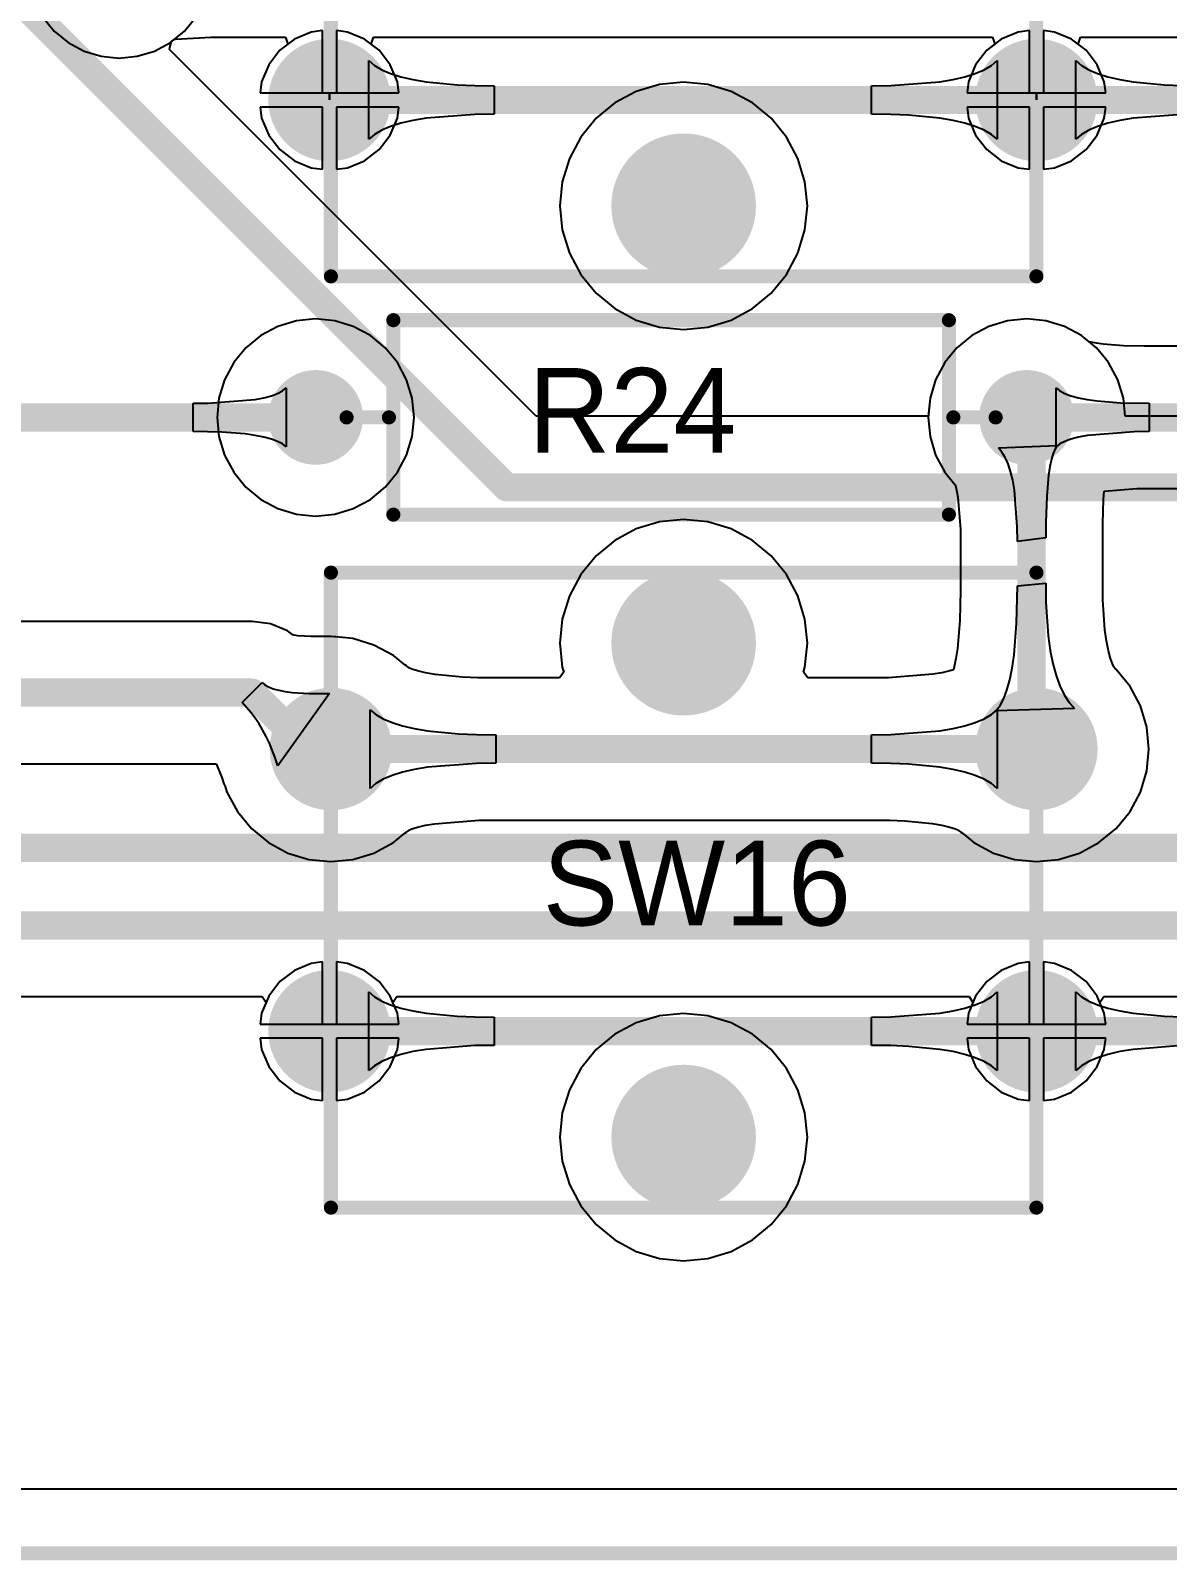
# Model space of a CAD drawing. Header units: millimetres. Extents: x 0 to 140, y 0 to 130.
# Drawn here: x 31.04 to 51.51, y -0.13 to 27.41 of the extents above; entities that cross this region are included whole.
import ezdxf

# ---------------------------------------------------------------- set-up
doc = ezdxf.new("R2010")
doc.units = ezdxf.units.MM
for name, color, linetype in [('BottomLayer', 5, 'Continuous'), ('BottomSolder', 6, 'Continuous'), ('KeepOutLayer', 6, 'Continuous'), ('MultiLayer', 9, 'Continuous'), ('PadHoleLayer', 156, 'Continuous'), ('TopLayer', 1, 'Continuous'), ('TopOverlay', 2, 'Continuous'), ('TopSolder', 216, 'Continuous')]:
    doc.layers.add(name, color=color, linetype=linetype)

msp = doc.modelspace()

# ---------------------------------------------------------------- hatches: boundary and pattern name
at = {"layer": 'BottomLayer'}
h = msp.add_hatch(color=5, dxfattribs=at)
edge = h.paths.add_edge_path()
edge.add_arc((36.423, 26.161), 1, 0, 360)
h = msp.add_hatch(color=5, dxfattribs=at)
edge = h.paths.add_edge_path()
edge.add_arc((49.148, 26.161), 1, 0, 360)
h = msp.add_hatch(color=5, dxfattribs=at)
edge = h.paths.add_edge_path()
edge.add_arc((42.798, 24.256), 1.2, 0, 360)
h = msp.add_hatch(color=5, dxfattribs=at)
edge = h.paths.add_edge_path()
edge.add_arc((36.173, 20.447), 0.75, 0, 360)
h = msp.add_hatch(color=5, dxfattribs=at)
edge = h.paths.add_edge_path()
edge.add_arc((48.973, 20.447), 0.75, 0, 360)
h = msp.add_hatch(color=5, dxfattribs=at)
edge = h.paths.add_edge_path()
edge.add_arc((42.798, 16.383), 1.2, 0, 360)
h = msp.add_hatch(color=5, dxfattribs=at)
edge = h.paths.add_edge_path()
edge.add_arc((36.448, 14.478), 1, 0, 360)
h = msp.add_hatch(color=5, dxfattribs=at)
edge = h.paths.add_edge_path()
edge.add_arc((49.148, 14.478), 1, 0, 360)
h = msp.add_hatch(color=5, dxfattribs=at)
edge = h.paths.add_edge_path()
edge.add_arc((36.423, 9.398), 1, 0, 360)
h = msp.add_hatch(color=5, dxfattribs=at)
edge = h.paths.add_edge_path()
edge.add_arc((49.148, 9.398), 1, 0, 360)
h = msp.add_hatch(color=5, dxfattribs=at)
edge = h.paths.add_edge_path()
edge.add_arc((42.798, 7.493), 1.2, 0, 360)
at = {"layer": 'BottomSolder'}
h = msp.add_hatch(color=6, dxfattribs=at)
edge = h.paths.add_edge_path()
edge.add_arc((36.423, 26.161), 1.102, 0, 360)
h = msp.add_hatch(color=6, dxfattribs=at)
edge = h.paths.add_edge_path()
edge.add_arc((49.148, 26.161), 1.102, 0, 360)
h = msp.add_hatch(color=6, dxfattribs=at)
edge = h.paths.add_edge_path()
edge.add_arc((42.798, 24.256), 1.302, 0, 360)
h = msp.add_hatch(color=6, dxfattribs=at)
edge = h.paths.add_edge_path()
edge.add_arc((36.173, 20.447), 0.852, 0, 360)
h = msp.add_hatch(color=6, dxfattribs=at)
edge = h.paths.add_edge_path()
edge.add_arc((48.973, 20.447), 0.852, 0, 360)
h = msp.add_hatch(color=6, dxfattribs=at)
edge = h.paths.add_edge_path()
edge.add_arc((42.798, 16.383), 1.302, 0, 360)
h = msp.add_hatch(color=6, dxfattribs=at)
edge = h.paths.add_edge_path()
edge.add_arc((36.448, 14.478), 1.102, 0, 360)
h = msp.add_hatch(color=6, dxfattribs=at)
edge = h.paths.add_edge_path()
edge.add_arc((49.148, 14.478), 1.102, 0, 360)
h = msp.add_hatch(color=6, dxfattribs=at)
edge = h.paths.add_edge_path()
edge.add_arc((36.423, 9.398), 1.102, 0, 360)
h = msp.add_hatch(color=6, dxfattribs=at)
edge = h.paths.add_edge_path()
edge.add_arc((49.148, 9.398), 1.102, 0, 360)
h = msp.add_hatch(color=6, dxfattribs=at)
edge = h.paths.add_edge_path()
edge.add_arc((42.798, 7.493), 1.302, 0, 360)
at = {"layer": 'MultiLayer'}
h = msp.add_hatch(color=9, dxfattribs=at)
edge = h.paths.add_edge_path()
edge.add_arc((36.423, 26.161), 1, 0, 360)
h = msp.add_hatch(color=9, dxfattribs=at)
edge = h.paths.add_edge_path()
edge.add_arc((49.148, 26.161), 1, 0, 360)
h = msp.add_hatch(color=9, dxfattribs=at)
edge = h.paths.add_edge_path()
edge.add_arc((42.798, 24.256), 1.2, 0, 360)
h = msp.add_hatch(color=9, dxfattribs=at)
edge = h.paths.add_edge_path()
edge.add_arc((36.173, 20.447), 0.75, 0, 360)
h = msp.add_hatch(color=9, dxfattribs=at)
edge = h.paths.add_edge_path()
edge.add_arc((48.973, 20.447), 0.75, 0, 360)
h = msp.add_hatch(color=9, dxfattribs=at)
edge = h.paths.add_edge_path()
edge.add_arc((42.798, 16.383), 1.2, 0, 360)
h = msp.add_hatch(color=9, dxfattribs=at)
edge = h.paths.add_edge_path()
edge.add_arc((36.448, 14.478), 1, 0, 360)
h = msp.add_hatch(color=9, dxfattribs=at)
edge = h.paths.add_edge_path()
edge.add_arc((49.148, 14.478), 1, 0, 360)
h = msp.add_hatch(color=9, dxfattribs=at)
edge = h.paths.add_edge_path()
edge.add_arc((36.423, 9.398), 1, 0, 360)
h = msp.add_hatch(color=9, dxfattribs=at)
edge = h.paths.add_edge_path()
edge.add_arc((49.148, 9.398), 1, 0, 360)
h = msp.add_hatch(color=9, dxfattribs=at)
edge = h.paths.add_edge_path()
edge.add_arc((42.798, 7.493), 1.2, 0, 360)
at = {"layer": 'PadHoleLayer'}
h = msp.add_hatch(color=156, dxfattribs=at)
edge = h.paths.add_edge_path()
edge.add_arc((36.423, 26.161), 0.6, 0, 360)
h = msp.add_hatch(color=156, dxfattribs=at)
edge = h.paths.add_edge_path()
edge.add_arc((49.148, 26.161), 0.6, 0, 360)
h = msp.add_hatch(color=156, dxfattribs=at)
edge = h.paths.add_edge_path()
edge.add_arc((42.798, 24.256), 1, 0, 360)
h = msp.add_hatch(color=156, dxfattribs=at)
edge = h.paths.add_edge_path()
edge.add_arc((36.173, 20.447), 0.35, 0, 360)
h = msp.add_hatch(color=156, dxfattribs=at)
edge = h.paths.add_edge_path()
edge.add_arc((48.973, 20.447), 0.35, 0, 360)
h = msp.add_hatch(color=156, dxfattribs=at)
edge = h.paths.add_edge_path()
edge.add_arc((42.798, 16.383), 1, 0, 360)
h = msp.add_hatch(color=156, dxfattribs=at)
edge = h.paths.add_edge_path()
edge.add_arc((36.448, 14.478), 0.6, 0, 360)
h = msp.add_hatch(color=156, dxfattribs=at)
edge = h.paths.add_edge_path()
edge.add_arc((49.148, 14.478), 0.6, 0, 360)
h = msp.add_hatch(color=156, dxfattribs=at)
edge = h.paths.add_edge_path()
edge.add_arc((36.423, 9.398), 0.6, 0, 360)
h = msp.add_hatch(color=156, dxfattribs=at)
edge = h.paths.add_edge_path()
edge.add_arc((49.148, 9.398), 0.6, 0, 360)
h = msp.add_hatch(color=156, dxfattribs=at)
edge = h.paths.add_edge_path()
edge.add_arc((42.798, 7.493), 1, 0, 360)
at = {"layer": 'TopLayer'}
h = msp.add_hatch(color=1, dxfattribs=at)
edge = h.paths.add_edge_path()
edge.add_arc((36.423, 26.161), 1, 0, 360)
h = msp.add_hatch(color=1, dxfattribs=at)
edge = h.paths.add_edge_path()
edge.add_arc((49.148, 26.161), 1, 0, 360)
h = msp.add_hatch(color=1, dxfattribs=at)
edge = h.paths.add_edge_path()
edge.add_arc((42.798, 24.256), 1.2, 0, 360)
h = msp.add_hatch(color=1, dxfattribs=at)
edge = h.paths.add_edge_path()
edge.add_arc((36.173, 20.447), 0.75, 0, 360)
h = msp.add_hatch(color=1, dxfattribs=at)
edge = h.paths.add_edge_path()
edge.add_arc((48.973, 20.447), 0.75, 0, 360)
h = msp.add_hatch(color=1, dxfattribs=at)
edge = h.paths.add_edge_path()
edge.add_arc((42.798, 16.383), 1.2, 0, 360)
h = msp.add_hatch(color=1, dxfattribs=at)
edge = h.paths.add_edge_path()
edge.add_arc((36.448, 14.478), 1, 0, 360)
h = msp.add_hatch(color=1, dxfattribs=at)
edge = h.paths.add_edge_path()
edge.add_arc((49.148, 14.478), 1, 0, 360)
h = msp.add_hatch(color=1, dxfattribs=at)
edge = h.paths.add_edge_path()
edge.add_arc((36.423, 9.398), 1, 0, 360)
h = msp.add_hatch(color=1, dxfattribs=at)
edge = h.paths.add_edge_path()
edge.add_arc((49.148, 9.398), 1, 0, 360)
h = msp.add_hatch(color=1, dxfattribs=at)
edge = h.paths.add_edge_path()
edge.add_arc((42.798, 7.493), 1.2, 0, 360)
at = {"layer": 'TopSolder'}
h = msp.add_hatch(color=216, dxfattribs=at)
edge = h.paths.add_edge_path()
edge.add_arc((36.423, 26.161), 1.102, 0, 360)
h = msp.add_hatch(color=216, dxfattribs=at)
edge = h.paths.add_edge_path()
edge.add_arc((49.148, 26.161), 1.102, 0, 360)
h = msp.add_hatch(color=216, dxfattribs=at)
edge = h.paths.add_edge_path()
edge.add_arc((42.798, 24.256), 1.302, 0, 360)
h = msp.add_hatch(color=216, dxfattribs=at)
edge = h.paths.add_edge_path()
edge.add_arc((36.173, 20.447), 0.852, 0, 360)
h = msp.add_hatch(color=216, dxfattribs=at)
edge = h.paths.add_edge_path()
edge.add_arc((48.973, 20.447), 0.852, 0, 360)
h = msp.add_hatch(color=216, dxfattribs=at)
edge = h.paths.add_edge_path()
edge.add_arc((42.798, 16.383), 1.302, 0, 360)
h = msp.add_hatch(color=216, dxfattribs=at)
edge = h.paths.add_edge_path()
edge.add_arc((36.448, 14.478), 1.102, 0, 360)
h = msp.add_hatch(color=216, dxfattribs=at)
edge = h.paths.add_edge_path()
edge.add_arc((49.148, 14.478), 1.102, 0, 360)
h = msp.add_hatch(color=216, dxfattribs=at)
edge = h.paths.add_edge_path()
edge.add_arc((36.423, 9.398), 1.102, 0, 360)
h = msp.add_hatch(color=216, dxfattribs=at)
edge = h.paths.add_edge_path()
edge.add_arc((49.148, 9.398), 1.102, 0, 360)
h = msp.add_hatch(color=216, dxfattribs=at)
edge = h.paths.add_edge_path()
edge.add_arc((42.798, 7.493), 1.302, 0, 360)

# ---------------------------------------------------------------- linework, layer by layer
at = {"layer": 'BottomLayer'}
for p, q in [((31.26, 27.653), (31.466, 27.402)), ((33.812, 27.402), (34.018, 27.653)), ((31.466, 27.402), (31.717, 27.196)), ((33.561, 27.196), (33.812, 27.402)), ((36.096, 27.383), (35.791, 27.256)), ((36.296, 27.409), (36.096, 27.383)), ((36.296, 26.288), (36.296, 27.409)), ((36.75, 27.383), (36.55, 27.409)), ((36.55, 27.409), (36.55, 26.288)), ((37.055, 27.256), (36.75, 27.383)), ((48.821, 27.383), (48.516, 27.256)), ((49.021, 27.409), (48.821, 27.383)), ((49.021, 26.288), (49.021, 27.409)), ((49.476, 27.383), (49.275, 27.409)), ((49.275, 27.409), (49.275, 26.288)), ((49.781, 27.256), (49.476, 27.383)), ((31.717, 27.196), (32.004, 27.042)), ((32.004, 27.042), (32.315, 26.948)), ((32.963, 26.948), (33.274, 27.042)), ((33.274, 27.042), (33.561, 27.196)), ((35.529, 27.055), (35.328, 26.793)), ((35.791, 27.256), (35.529, 27.055)), ((37.317, 27.055), (37.055, 27.256)), ((37.518, 26.793), (37.317, 27.055)), ((48.254, 27.055), (48.053, 26.793)), ((48.516, 27.256), (48.254, 27.055)), ((50.043, 27.055), (49.781, 27.256)), ((50.244, 26.793), (50.043, 27.055)), ((32.315, 26.948), (32.639, 26.916)), ((32.639, 26.916), (32.963, 26.948)), ((35.328, 26.793), (35.201, 26.488)), ((37.13, 25.453), (37.13, 26.869)), ((37.13, 26.869), (37.234, 26.782)), ((37.234, 26.782), (37.365, 26.705)), ((37.645, 26.488), (37.518, 26.793)), ((48.053, 26.793), (47.927, 26.488)), ((48.206, 26.705), (48.337, 26.782)), ((48.337, 26.782), (48.442, 26.869)), ((48.442, 26.869), (48.442, 25.453)), ((49.855, 25.453), (49.855, 26.869)), ((49.855, 26.869), (49.959, 26.782)), ((49.959, 26.782), (50.091, 26.705)), ((50.37, 26.488), (50.244, 26.793)), ((35.201, 26.488), (35.175, 26.288)), ((37.365, 26.705), (37.524, 26.637)), ((37.524, 26.637), (37.709, 26.578)), ((37.671, 26.288), (37.645, 26.488)), ((37.709, 26.578), (37.922, 26.528)), ((37.922, 26.528), (38.161, 26.488)), ((38.161, 26.488), (38.722, 26.433)), ((42.364, 26.44), (41.946, 26.313)), ((42.798, 26.483), (42.364, 26.44)), ((43.233, 26.44), (42.798, 26.483)), ((43.651, 26.313), (43.233, 26.44)), ((46.529, 26.42), (47.41, 26.488)), ((47.41, 26.488), (47.65, 26.528)), ((47.65, 26.528), (47.862, 26.578)), ((47.862, 26.578), (48.048, 26.637)), ((47.927, 26.488), (47.9, 26.288)), ((48.048, 26.637), (48.206, 26.705)), ((50.091, 26.705), (50.249, 26.637)), ((50.249, 26.637), (50.435, 26.578)), ((50.397, 26.288), (50.37, 26.488)), ((50.435, 26.578), (50.647, 26.528)), ((50.647, 26.528), (50.887, 26.488)), ((50.887, 26.488), (51.447, 26.433)), ((35.175, 26.288), (36.296, 26.288)), ((36.55, 26.288), (37.671, 26.288)), ((38.722, 26.433), (39.042, 26.42)), ((39.042, 26.42), (39.39, 26.415)), ((39.39, 26.415), (39.39, 25.907)), ((41.946, 26.313), (41.561, 26.107)), ((44.035, 26.107), (43.651, 26.313)), ((46.181, 26.415), (46.529, 26.42)), ((46.181, 25.907), (46.181, 26.415)), ((47.9, 26.288), (49.021, 26.288)), ((49.275, 26.288), (50.397, 26.288)), ((51.447, 26.433), (51.768, 26.42)), ((36.296, 26.034), (35.175, 26.034)), ((35.175, 26.034), (35.201, 25.834)), ((36.296, 24.913), (36.296, 26.034)), ((37.671, 26.034), (36.55, 26.034)), ((36.55, 26.034), (36.55, 24.913)), ((37.645, 25.834), (37.671, 26.034)), ((39.042, 25.902), (38.161, 25.834)), ((39.39, 25.907), (39.042, 25.902)), ((41.561, 26.107), (41.224, 25.831)), ((44.373, 25.831), (44.035, 26.107)), ((46.529, 25.902), (46.181, 25.907)), ((46.85, 25.889), (46.529, 25.902)), ((47.41, 25.834), (46.85, 25.889)), ((49.021, 26.034), (47.9, 26.034)), ((47.9, 26.034), (47.927, 25.834)), ((49.021, 24.913), (49.021, 26.034)), ((50.397, 26.034), (49.275, 26.034)), ((49.275, 26.034), (49.275, 24.913)), ((50.37, 25.834), (50.397, 26.034)), ((51.768, 25.902), (50.887, 25.834)), ((35.201, 25.834), (35.328, 25.529)), ((37.365, 25.617), (37.234, 25.54)), ((37.524, 25.685), (37.365, 25.617)), ((37.518, 25.529), (37.645, 25.834)), ((37.709, 25.744), (37.524, 25.685)), ((37.922, 25.794), (37.709, 25.744)), ((38.161, 25.834), (37.922, 25.794)), ((41.224, 25.831), (40.947, 25.493)), ((44.65, 25.493), (44.373, 25.831)), ((47.65, 25.794), (47.41, 25.834)), ((47.862, 25.744), (47.65, 25.794)), ((48.048, 25.685), (47.862, 25.744)), ((47.927, 25.834), (48.053, 25.529)), ((48.206, 25.617), (48.048, 25.685)), ((48.337, 25.54), (48.206, 25.617)), ((50.091, 25.617), (49.959, 25.54)), ((50.249, 25.685), (50.091, 25.617)), ((50.244, 25.529), (50.37, 25.834)), ((50.435, 25.744), (50.249, 25.685)), ((50.647, 25.794), (50.435, 25.744)), ((50.887, 25.834), (50.647, 25.794)), ((35.328, 25.529), (35.529, 25.267)), ((37.234, 25.54), (37.13, 25.453)), ((37.317, 25.267), (37.518, 25.529)), ((40.947, 25.493), (40.741, 25.108)), ((44.856, 25.108), (44.65, 25.493)), ((48.053, 25.529), (48.254, 25.267)), ((48.442, 25.453), (48.337, 25.54)), ((49.959, 25.54), (49.855, 25.453)), ((50.043, 25.267), (50.244, 25.529)), ((35.529, 25.267), (35.791, 25.066)), ((35.791, 25.066), (36.096, 24.939)), ((36.75, 24.939), (37.055, 25.066)), ((37.055, 25.066), (37.317, 25.267)), ((40.741, 25.108), (40.614, 24.69)), ((44.982, 24.69), (44.856, 25.108)), ((48.254, 25.267), (48.516, 25.066)), ((48.516, 25.066), (48.821, 24.939)), ((49.476, 24.939), (49.781, 25.066)), ((49.781, 25.066), (50.043, 25.267)), ((36.096, 24.939), (36.296, 24.913)), ((36.55, 24.913), (36.75, 24.939)), ((48.821, 24.939), (49.021, 24.913)), ((49.275, 24.913), (49.476, 24.939)), ((40.614, 24.69), (40.572, 24.256)), ((45.025, 24.256), (44.982, 24.69)), ((40.572, 24.256), (40.614, 23.822)), ((44.982, 23.822), (45.025, 24.256)), ((40.614, 23.822), (40.741, 23.404)), ((44.856, 23.404), (44.982, 23.822)), ((40.741, 23.404), (40.947, 23.019)), ((44.65, 23.019), (44.856, 23.404)), ((40.947, 23.019), (41.224, 22.681)), ((44.373, 22.681), (44.65, 23.019)), ((41.224, 22.681), (41.561, 22.405)), ((44.035, 22.405), (44.373, 22.681)), ((41.561, 22.405), (41.946, 22.199)), ((43.651, 22.199), (44.035, 22.405)), ((35.494, 22.086), (35.187, 21.922)), ((35.827, 22.187), (35.494, 22.086)), ((36.173, 22.222), (35.827, 22.187)), ((36.519, 22.187), (36.173, 22.222)), ((36.852, 22.086), (36.519, 22.187)), ((37.159, 21.922), (36.852, 22.086)), ((41.946, 22.199), (42.364, 22.072)), ((42.364, 22.072), (42.798, 22.029)), ((42.798, 22.029), (43.233, 22.072)), ((43.233, 22.072), (43.651, 22.199)), ((48.294, 22.086), (47.987, 21.922)), ((48.627, 22.187), (48.294, 22.086)), ((48.973, 22.222), (48.627, 22.187)), ((49.319, 22.187), (48.973, 22.222)), ((49.652, 22.086), (49.319, 22.187)), ((49.959, 21.922), (49.652, 22.086)), ((35.187, 21.922), (34.918, 21.702)), ((37.428, 21.702), (37.159, 21.922)), ((47.987, 21.922), (47.718, 21.702)), ((50.096, 21.81), (49.959, 21.922)), ((50.135, 21.8), (50.096, 21.81)), ((50.229, 21.781), (50.135, 21.8)), ((50.35, 21.765), (50.229, 21.781)), ((50.715, 21.736), (50.35, 21.765)), ((34.918, 21.702), (34.698, 21.433)), ((37.648, 21.433), (37.428, 21.702)), ((47.718, 21.702), (47.498, 21.433)), ((51.088, 21.728), (50.715, 21.736)), ((52.284, 21.728), (51.088, 21.728)), ((34.698, 21.433), (34.534, 21.126)), ((37.812, 21.126), (37.648, 21.433)), ((47.498, 21.433), (47.334, 21.126)), ((34.534, 21.126), (34.433, 20.793)), ((37.913, 20.793), (37.812, 21.126)), ((47.334, 21.126), (47.233, 20.793)), ((49.503, 19.916), (49.503, 20.978)), ((49.503, 20.978), (49.57, 20.925)), ((34.433, 20.793), (34.398, 20.447)), ((37.948, 20.447), (37.913, 20.793)), ((47.233, 20.793), (47.198, 20.447)), ((49.57, 20.925), (49.659, 20.878)), ((49.659, 20.878), (49.77, 20.837)), ((49.77, 20.837), (49.904, 20.801)), ((49.904, 20.801), (50.06, 20.77)), ((50.06, 20.77), (50.239, 20.745)), ((50.239, 20.745), (50.664, 20.712)), ((50.664, 20.712), (51.179, 20.701)), ((51.179, 20.701), (51.179, 20.193)), ((34.398, 20.447), (34.433, 20.101)), ((37.913, 20.101), (37.948, 20.447)), ((47.198, 20.447), (47.233, 20.101)), ((50.06, 20.124), (49.904, 20.093)), ((50.91, 20.19), (50.06, 20.124)), ((51.179, 20.193), (50.91, 20.19)), ((34.433, 20.101), (34.534, 19.768)), ((37.812, 19.768), (37.913, 20.101)), ((47.233, 20.101), (47.334, 19.768)), ((48.463, 19.897), (49.524, 19.939)), ((48.528, 19.823), (48.463, 19.897)), ((49.485, 19.881), (49.449, 19.799)), ((49.524, 19.939), (49.485, 19.881)), ((49.57, 19.969), (49.503, 19.916)), ((49.659, 20.016), (49.57, 19.969)), ((49.77, 20.057), (49.659, 20.016)), ((49.904, 20.093), (49.77, 20.057)), ((34.534, 19.768), (34.698, 19.461)), ((37.648, 19.461), (37.812, 19.768)), ((47.334, 19.768), (47.498, 19.461)), ((48.587, 19.728), (48.528, 19.823)), ((48.638, 19.612), (48.587, 19.728)), ((48.683, 19.475), (48.638, 19.612)), ((49.39, 19.564), (49.367, 19.41)), ((49.417, 19.694), (49.39, 19.564)), ((49.449, 19.799), (49.417, 19.694)), ((34.698, 19.461), (34.918, 19.192)), ((37.428, 19.192), (37.648, 19.461)), ((47.498, 19.461), (47.683, 19.235)), ((48.721, 19.317), (48.683, 19.475)), ((48.752, 19.139), (48.721, 19.317)), ((49.367, 19.41), (49.334, 19.03)), ((34.918, 19.192), (35.187, 18.972)), ((37.159, 18.972), (37.428, 19.192)), ((47.683, 19.235), (47.696, 19.196)), ((47.696, 19.196), (47.717, 19.11)), ((47.717, 19.11), (47.734, 19.011)), ((47.734, 19.011), (47.779, 18.431)), ((48.803, 18.478), (48.752, 19.139)), ((49.334, 19.03), (49.317, 18.554)), ((50.357, 18.967), (50.37, 19.12)), ((50.37, 19.12), (50.955, 19.166)), ((50.955, 19.166), (50.972, 19.166)), ((50.972, 19.166), (52.167, 19.166)), ((35.187, 18.972), (35.494, 18.808)), ((35.494, 18.808), (35.827, 18.707)), ((36.519, 18.707), (36.852, 18.808)), ((36.852, 18.808), (37.159, 18.972)), ((50.342, 18.538), (50.357, 18.967)), ((35.827, 18.707), (36.173, 18.672)), ((36.173, 18.672), (36.519, 18.707)), ((42.364, 18.567), (41.946, 18.44)), ((42.798, 18.61), (42.364, 18.567)), ((43.233, 18.567), (42.798, 18.61)), ((43.651, 18.44), (43.233, 18.567)), ((48.807, 18.216), (48.803, 18.478)), ((49.317, 18.554), (49.315, 18.279)), ((50.342, 17.329), (50.342, 18.538)), ((41.561, 18.234), (41.224, 17.958)), ((41.946, 18.44), (41.561, 18.234)), ((44.035, 18.234), (43.651, 18.44)), ((44.373, 17.958), (44.035, 18.234)), ((47.779, 18.431), (47.78, 18.376)), ((47.78, 18.376), (47.78, 17.333)), ((49.315, 18.279), (48.807, 18.216)), ((41.224, 17.958), (40.947, 17.62)), ((44.65, 17.62), (44.373, 17.958)), ((40.947, 17.62), (40.741, 17.235)), ((44.856, 17.235), (44.65, 17.62)), ((48.791, 16.738), (48.807, 17.418)), ((48.807, 17.418), (49.315, 17.464)), ((49.315, 17.464), (49.32, 17.123)), ((40.741, 17.235), (40.614, 16.817)), ((44.982, 16.817), (44.856, 17.235)), ((47.78, 17.333), (47.767, 16.791)), ((49.32, 17.123), (49.362, 16.518)), ((50.344, 17.166), (50.342, 17.329)), ((50.381, 16.624), (50.344, 17.166)), ((40.614, 16.817), (40.572, 16.383)), ((45.025, 16.383), (44.982, 16.817)), ((35.029, 16.775), (27.709, 16.775)), ((35.36, 16.731), (35.029, 16.775)), ((35.669, 16.603), (35.36, 16.731)), ((35.762, 16.532), (35.669, 16.603)), ((35.787, 16.527), (35.762, 16.532)), ((35.852, 16.518), (35.787, 16.527)), ((47.767, 16.791), (47.726, 16.288)), ((48.745, 16.172), (48.791, 16.738)), ((50.409, 16.423), (50.381, 16.624)), ((36.091, 16.503), (35.852, 16.518)), ((36.426, 16.503), (36.091, 16.503)), ((36.43, 16.502), (36.426, 16.503)), ((36.448, 16.504), (36.43, 16.502)), ((36.514, 16.497), (36.448, 16.504)), ((36.525, 16.498), (36.514, 16.497)), ((36.536, 16.495), (36.525, 16.498)), ((36.844, 16.465), (36.536, 16.495)), ((37.224, 16.35), (36.844, 16.465)), ((37.574, 16.162), (37.224, 16.35)), ((40.572, 16.383), (40.614, 15.949)), ((44.982, 15.949), (45.025, 16.383)), ((47.726, 16.288), (47.7, 16.107)), ((49.362, 16.518), (49.398, 16.254)), ((49.398, 16.254), (49.445, 16.016)), ((50.444, 16.247), (50.409, 16.423)), ((50.481, 16.11), (50.444, 16.247)), ((37.781, 15.992), (37.574, 16.162)), ((37.808, 15.976), (37.781, 15.992)), ((37.849, 15.942), (37.808, 15.976)), ((47.7, 16.107), (47.67, 15.959)), ((48.71, 15.932), (48.745, 16.172)), ((49.445, 16.016), (49.502, 15.802)), ((50.516, 16.012), (50.481, 16.11)), ((50.543, 15.955), (50.516, 16.012)), ((37.854, 15.939), (37.849, 15.942)), ((37.907, 15.916), (37.854, 15.939)), ((38.007, 15.884), (37.907, 15.916)), ((38.151, 15.85), (38.007, 15.884)), ((38.323, 15.821), (38.151, 15.85)), ((38.818, 15.773), (38.323, 15.821)), ((39.096, 15.761), (38.818, 15.773)), ((39.255, 15.759), (39.096, 15.761)), ((40.565, 15.759), (39.255, 15.759)), ((40.641, 15.861), (40.565, 15.759)), ((40.614, 15.949), (40.641, 15.861)), ((44.956, 15.861), (44.982, 15.949)), ((45.031, 15.759), (44.956, 15.861)), ((46.342, 15.759), (45.031, 15.759)), ((46.483, 15.761), (46.342, 15.759)), ((47.284, 15.823), (46.483, 15.761)), ((47.446, 15.85), (47.284, 15.823)), ((47.589, 15.884), (47.446, 15.85)), ((47.655, 15.905), (47.589, 15.884)), ((47.67, 15.959), (47.655, 15.905)), ((48.617, 15.539), (48.668, 15.721)), ((48.668, 15.721), (48.71, 15.932)), ((49.502, 15.802), (49.57, 15.615)), ((50.554, 15.939), (50.543, 15.955)), ((50.574, 15.916), (50.554, 15.939)), ((50.581, 15.91), (50.574, 15.916)), ((50.833, 15.603), (50.581, 15.91)), ((34.849, 15.314), (35.208, 15.674)), ((35.208, 15.674), (35.26, 15.632)), ((35.26, 15.632), (35.327, 15.596)), ((35.327, 15.596), (35.41, 15.564)), ((35.41, 15.564), (35.508, 15.537)), ((36.425, 15.478), (35.495, 14.177)), ((35.508, 15.537), (35.622, 15.515)), ((35.622, 15.515), (35.751, 15.498)), ((35.751, 15.498), (36.057, 15.478)), ((36.057, 15.478), (36.425, 15.478)), ((48.559, 15.385), (48.617, 15.539)), ((49.57, 15.615), (49.648, 15.453)), ((49.648, 15.453), (49.736, 15.316)), ((51.02, 15.253), (50.833, 15.603)), ((34.931, 15.228), (34.849, 15.314)), ((35.009, 15.135), (34.931, 15.228)), ((37.155, 13.77), (37.155, 15.186)), ((37.155, 15.186), (37.259, 15.099)), ((48.337, 15.099), (48.442, 15.186)), ((48.42, 15.163), (48.494, 15.26)), ((49.835, 15.205), (48.42, 15.163)), ((48.442, 15.186), (48.442, 13.77)), ((48.494, 15.26), (48.559, 15.385)), ((49.736, 15.316), (49.835, 15.205)), ((51.135, 14.873), (51.02, 15.253)), ((35.083, 15.036), (35.009, 15.135)), ((35.154, 14.931), (35.083, 15.036)), ((35.283, 14.704), (35.154, 14.931)), ((37.259, 15.099), (37.391, 15.022)), ((37.391, 15.022), (37.549, 14.954)), ((37.549, 14.954), (37.735, 14.895)), ((37.735, 14.895), (37.947, 14.845)), ((47.65, 14.845), (47.862, 14.895)), ((47.862, 14.895), (48.048, 14.954)), ((48.048, 14.954), (48.206, 15.022)), ((48.206, 15.022), (48.337, 15.099)), ((51.174, 14.478), (51.135, 14.873)), ((35.342, 14.581), (35.283, 14.704)), ((37.947, 14.845), (38.187, 14.805)), ((38.187, 14.805), (38.747, 14.75)), ((38.747, 14.75), (39.068, 14.737)), ((39.068, 14.737), (39.416, 14.732)), ((39.416, 14.732), (39.416, 14.224)), ((46.181, 14.732), (46.529, 14.737)), ((46.181, 14.224), (46.181, 14.732)), ((46.529, 14.737), (47.41, 14.805)), ((47.41, 14.805), (47.65, 14.845)), ((35.447, 14.318), (35.342, 14.581)), ((51.135, 14.083), (51.174, 14.478)), ((27.178, 14.213), (34.382, 14.213)), ((34.382, 14.213), (34.403, 14.168)), ((34.403, 14.168), (34.486, 13.963)), ((35.495, 14.177), (35.447, 14.318)), ((37.735, 14.061), (37.549, 14.002)), ((37.947, 14.111), (37.735, 14.061)), ((38.187, 14.151), (37.947, 14.111)), ((39.068, 14.219), (38.187, 14.151)), ((39.416, 14.224), (39.068, 14.219)), ((46.529, 14.219), (46.181, 14.224)), ((46.85, 14.206), (46.529, 14.219)), ((47.41, 14.151), (46.85, 14.206)), ((47.65, 14.111), (47.41, 14.151)), ((47.862, 14.061), (47.65, 14.111)), ((48.048, 14.002), (47.862, 14.061)), ((51.02, 13.703), (51.135, 14.083)), ((34.486, 13.963), (34.523, 13.851)), ((34.523, 13.851), (34.546, 13.805)), ((34.546, 13.805), (34.577, 13.703)), ((37.259, 13.857), (37.155, 13.77)), ((37.391, 13.934), (37.259, 13.857)), ((37.549, 14.002), (37.391, 13.934)), ((48.206, 13.934), (48.048, 14.002)), ((48.337, 13.857), (48.206, 13.934)), ((48.442, 13.77), (48.337, 13.857)), ((34.577, 13.703), (34.764, 13.353)), ((50.833, 13.353), (51.02, 13.703)), ((34.764, 13.353), (35.016, 13.046)), ((50.581, 13.046), (50.833, 13.353)), ((35.016, 13.046), (35.323, 12.794)), ((37.574, 12.794), (37.781, 12.964)), ((37.781, 12.964), (37.808, 12.98)), ((37.808, 12.98), (37.849, 13.014)), ((37.849, 13.014), (37.854, 13.017)), ((37.854, 13.017), (37.907, 13.04)), ((37.907, 13.04), (38.007, 13.072)), ((38.007, 13.072), (38.151, 13.106)), ((38.151, 13.106), (38.313, 13.133)), ((38.313, 13.133), (39.114, 13.195)), ((39.114, 13.195), (39.255, 13.197)), ((39.255, 13.197), (46.342, 13.197)), ((46.342, 13.197), (46.501, 13.195)), ((46.501, 13.195), (46.778, 13.183)), ((46.778, 13.183), (47.274, 13.135)), ((47.274, 13.135), (47.446, 13.106)), ((47.446, 13.106), (47.589, 13.072)), ((47.589, 13.072), (47.689, 13.04)), ((47.689, 13.04), (47.743, 13.017)), ((47.743, 13.017), (47.748, 13.014)), ((47.748, 13.014), (47.789, 12.98)), ((47.789, 12.98), (47.816, 12.964)), ((47.816, 12.964), (48.023, 12.794)), ((50.274, 12.794), (50.581, 13.046)), ((35.323, 12.794), (35.673, 12.606)), ((37.224, 12.606), (37.574, 12.794)), ((48.023, 12.794), (48.373, 12.606)), ((49.924, 12.606), (50.274, 12.794)), ((35.673, 12.606), (36.053, 12.491)), ((36.053, 12.491), (36.448, 12.452)), ((36.448, 12.452), (36.844, 12.491)), ((36.844, 12.491), (37.224, 12.606)), ((48.373, 12.606), (48.753, 12.491)), ((48.753, 12.491), (49.148, 12.452)), ((49.148, 12.452), (49.544, 12.491)), ((49.544, 12.491), (49.924, 12.606)), ((35.791, 10.493), (35.529, 10.292)), ((36.096, 10.62), (35.791, 10.493)), ((36.296, 10.646), (36.096, 10.62)), ((36.296, 9.525), (36.296, 10.646)), ((36.75, 10.62), (36.55, 10.646)), ((36.55, 10.646), (36.55, 9.525)), ((37.055, 10.493), (36.75, 10.62)), ((37.317, 10.292), (37.055, 10.493)), ((48.516, 10.493), (48.254, 10.292)), ((48.821, 10.62), (48.516, 10.493)), ((49.021, 10.646), (48.821, 10.62)), ((49.021, 9.525), (49.021, 10.646)), ((49.476, 10.62), (49.275, 10.646)), ((49.275, 10.646), (49.275, 9.525)), ((49.781, 10.493), (49.476, 10.62)), ((50.043, 10.292), (49.781, 10.493)), ((35.529, 10.292), (35.328, 10.03)), ((37.518, 10.03), (37.317, 10.292)), ((48.254, 10.292), (48.053, 10.03)), ((50.244, 10.03), (50.043, 10.292)), ((35.328, 10.03), (35.201, 9.725)), ((37.13, 8.69), (37.13, 10.106)), ((37.13, 10.106), (37.234, 10.019)), ((37.234, 10.019), (37.365, 9.942)), ((37.365, 9.942), (37.524, 9.874)), ((37.645, 9.725), (37.518, 10.03)), ((48.053, 10.03), (47.927, 9.725)), ((48.048, 9.874), (48.206, 9.942)), ((48.206, 9.942), (48.337, 10.019)), ((48.337, 10.019), (48.442, 10.106)), ((48.442, 10.106), (48.442, 8.69)), ((49.855, 8.69), (49.855, 10.106)), ((49.855, 10.106), (49.959, 10.019)), ((49.959, 10.019), (50.091, 9.942)), ((50.091, 9.942), (50.249, 9.874)), ((50.37, 9.725), (50.244, 10.03)), ((35.201, 9.725), (35.175, 9.525)), ((37.524, 9.874), (37.709, 9.815)), ((37.671, 9.525), (37.645, 9.725)), ((37.709, 9.815), (37.922, 9.765)), ((37.922, 9.765), (38.161, 9.725)), ((38.161, 9.725), (38.722, 9.67)), ((38.722, 9.67), (39.042, 9.657)), ((39.042, 9.657), (39.39, 9.652)), ((39.39, 9.652), (39.39, 9.144)), ((42.364, 9.677), (41.946, 9.55)), ((42.798, 9.72), (42.364, 9.677)), ((43.233, 9.677), (42.798, 9.72)), ((43.651, 9.55), (43.233, 9.677)), ((46.181, 9.652), (46.529, 9.657)), ((46.181, 9.144), (46.181, 9.652)), ((46.529, 9.657), (47.41, 9.725)), ((47.41, 9.725), (47.65, 9.765)), ((47.65, 9.765), (47.862, 9.815)), ((47.862, 9.815), (48.048, 9.874)), ((47.927, 9.725), (47.9, 9.525)), ((50.249, 9.874), (50.435, 9.815)), ((50.397, 9.525), (50.37, 9.725)), ((50.435, 9.815), (50.647, 9.765)), ((50.647, 9.765), (50.887, 9.725)), ((50.887, 9.725), (51.447, 9.67)), ((51.447, 9.67), (51.768, 9.657)), ((35.175, 9.525), (36.296, 9.525)), ((36.55, 9.525), (37.671, 9.525)), ((41.946, 9.55), (41.561, 9.344)), ((44.035, 9.344), (43.651, 9.55)), ((47.9, 9.525), (49.021, 9.525)), ((49.275, 9.525), (50.397, 9.525)), ((36.296, 9.271), (35.175, 9.271)), ((35.175, 9.271), (35.201, 9.071)), ((36.296, 8.15), (36.296, 9.271)), ((37.671, 9.271), (36.55, 9.271)), ((36.55, 9.271), (36.55, 8.15)), ((37.645, 9.071), (37.671, 9.271)), ((39.042, 9.139), (38.161, 9.071)), ((39.39, 9.144), (39.042, 9.139)), ((41.561, 9.344), (41.224, 9.068)), ((44.373, 9.068), (44.035, 9.344)), ((46.529, 9.139), (46.181, 9.144)), ((46.85, 9.126), (46.529, 9.139)), ((47.41, 9.071), (46.85, 9.126)), ((49.021, 9.271), (47.9, 9.271)), ((47.9, 9.271), (47.927, 9.071)), ((49.021, 8.15), (49.021, 9.271)), ((50.397, 9.271), (49.275, 9.271)), ((49.275, 9.271), (49.275, 8.15)), ((50.37, 9.071), (50.397, 9.271)), ((51.768, 9.139), (50.887, 9.071)), ((35.201, 9.071), (35.328, 8.766)), ((37.365, 8.854), (37.234, 8.777)), ((37.524, 8.922), (37.365, 8.854)), ((37.518, 8.766), (37.645, 9.071)), ((37.709, 8.981), (37.524, 8.922)), ((37.922, 9.031), (37.709, 8.981)), ((38.161, 9.071), (37.922, 9.031)), ((41.224, 9.068), (40.947, 8.73)), ((44.65, 8.73), (44.373, 9.068)), ((47.65, 9.031), (47.41, 9.071)), ((47.862, 8.981), (47.65, 9.031)), ((48.048, 8.922), (47.862, 8.981)), ((47.927, 9.071), (48.053, 8.766)), ((48.206, 8.854), (48.048, 8.922)), ((48.337, 8.777), (48.206, 8.854)), ((50.091, 8.854), (49.959, 8.777)), ((50.249, 8.922), (50.091, 8.854)), ((50.244, 8.766), (50.37, 9.071)), ((50.435, 8.981), (50.249, 8.922)), ((50.647, 9.031), (50.435, 8.981)), ((50.887, 9.071), (50.647, 9.031)), ((35.328, 8.766), (35.529, 8.504)), ((37.234, 8.777), (37.13, 8.69)), ((37.317, 8.504), (37.518, 8.766)), ((40.947, 8.73), (40.741, 8.345)), ((44.856, 8.345), (44.65, 8.73)), ((48.053, 8.766), (48.254, 8.504)), ((48.442, 8.69), (48.337, 8.777)), ((49.959, 8.777), (49.855, 8.69)), ((50.043, 8.504), (50.244, 8.766)), ((35.529, 8.504), (35.791, 8.303)), ((35.791, 8.303), (36.096, 8.176)), ((36.75, 8.176), (37.055, 8.303)), ((37.055, 8.303), (37.317, 8.504)), ((40.741, 8.345), (40.614, 7.927)), ((44.982, 7.927), (44.856, 8.345)), ((48.254, 8.504), (48.516, 8.303)), ((48.516, 8.303), (48.821, 8.176)), ((49.476, 8.176), (49.781, 8.303)), ((49.781, 8.303), (50.043, 8.504)), ((36.096, 8.176), (36.296, 8.15)), ((36.55, 8.15), (36.75, 8.176)), ((48.821, 8.176), (49.021, 8.15)), ((49.275, 8.15), (49.476, 8.176)), ((40.614, 7.927), (40.572, 7.493)), ((45.025, 7.493), (44.982, 7.927)), ((40.572, 7.493), (40.614, 7.059)), ((44.982, 7.059), (45.025, 7.493)), ((40.614, 7.059), (40.741, 6.641)), ((44.856, 6.641), (44.982, 7.059)), ((40.741, 6.641), (40.947, 6.256)), ((44.65, 6.256), (44.856, 6.641)), ((40.947, 6.256), (41.224, 5.918)), ((44.373, 5.918), (44.65, 6.256)), ((41.224, 5.918), (41.561, 5.642)), ((44.035, 5.642), (44.373, 5.918)), ((41.561, 5.642), (41.946, 5.436)), ((43.651, 5.436), (44.035, 5.642)), ((41.946, 5.436), (42.364, 5.309)), ((42.364, 5.309), (42.798, 5.266)), ((42.798, 5.266), (43.233, 5.309)), ((43.233, 5.309), (43.651, 5.436)), ((138.928, 1.153), (1.153, 1.153))]:
    msp.add_line(p, q, dxfattribs=at)
at = {"layer": 'BottomLayer', "const_width": 0.508}
for points in [[(36.423, 26.161), (49.148, 26.161)], [(49.148, 26.161), (54.532, 26.161)], [(48.973, 20.447), (49.061, 20.359)], [(48.973, 20.447), (54.282, 20.447)], [(49.061, 14.566), (49.061, 20.359)], [(27.178, 15.494), (35.029, 15.494)], [(35.029, 15.494), (36.045, 14.478)], [(36.045, 14.478), (36.448, 14.478)], [(36.448, 14.478), (49.148, 14.478)], [(49.061, 14.566), (49.148, 14.478)], [(36.423, 9.398), (49.148, 9.398)], [(49.148, 9.398), (54.532, 9.398)]]:
    msp.add_lwpolyline(points, dxfattribs=at)
at = {"layer": 'BottomLayer', "const_width": 0.254}
for points in [[(36.296, 26.161, 1), (36.55, 26.161, 1)], [(49.021, 26.161, 1), (49.275, 26.161, 1)], [(49.021, 26.161, 1), (49.275, 26.161, 1)], [(48.846, 20.447, 1), (49.1, 20.447, 1)], [(48.846, 20.447, 1), (49.1, 20.447, 1)], [(48.934, 20.359, 1), (49.188, 20.359, 1)], [(48.934, 20.359, 1), (49.188, 20.359, 1)], [(34.902, 15.494, 1), (35.156, 15.494, 1)], [(34.902, 15.494, 1), (35.156, 15.494, 1)], [(35.918, 14.478, 1), (36.172, 14.478, 1)], [(35.918, 14.478, 1), (36.172, 14.478, 1)], [(36.321, 14.478, 1), (36.575, 14.478, 1)], [(36.321, 14.478, 1), (36.575, 14.478, 1)], [(48.934, 14.566, 1), (49.188, 14.566, 1)], [(48.934, 14.566, 1), (49.188, 14.566, 1)], [(49.021, 14.478, 1), (49.275, 14.478, 1)], [(49.021, 14.478, 1), (49.275, 14.478, 1)], [(36.296, 9.398, 1), (36.55, 9.398, 1)], [(49.021, 9.398, 1), (49.275, 9.398, 1)], [(49.021, 9.398, 1), (49.275, 9.398, 1)]]:
    msp.add_lwpolyline(points, format="xyb", close=True, dxfattribs=at)
at = {"layer": 'KeepOutLayer', "const_width": 0.254}
msp.add_lwpolyline([(0, 0), (140.081, 0)], dxfattribs=at)
at = {"layer": 'TopLayer'}
for p, q in [((33.653, 27.253), (34.289, 27.294)), ((34.289, 27.294), (35.631, 27.294)), ((35.631, 27.294), (35.674, 27.167)), ((37.172, 27.167), (37.215, 27.294)), ((37.215, 27.294), (48.356, 27.294)), ((48.356, 27.294), (48.4, 27.167)), ((49.897, 27.167), (49.94, 27.294)), ((49.94, 27.294), (53.74, 27.294)), ((33.542, 27.07), (33.547, 27.106)), ((40.143, 20.47), (33.542, 27.07)), ((33.547, 27.106), (33.58, 27.212)), ((33.58, 27.212), (33.625, 27.248)), ((33.625, 27.248), (33.653, 27.253)), ((35.529, 27.055), (35.328, 26.793)), ((35.674, 27.167), (35.529, 27.055)), ((37.317, 27.055), (37.172, 27.167)), ((37.518, 26.793), (37.317, 27.055)), ((48.254, 27.055), (48.053, 26.793)), ((48.4, 27.167), (48.254, 27.055)), ((50.043, 27.055), (49.897, 27.167)), ((50.244, 26.793), (50.043, 27.055)), ((35.328, 26.793), (35.201, 26.488)), ((37.645, 26.488), (37.518, 26.793)), ((48.053, 26.793), (47.927, 26.488)), ((50.37, 26.488), (50.244, 26.793)), ((35.201, 26.488), (35.175, 26.288)), ((37.671, 26.288), (37.645, 26.488)), ((42.364, 26.44), (41.946, 26.313)), ((42.798, 26.483), (42.364, 26.44)), ((43.233, 26.44), (42.798, 26.483)), ((43.651, 26.313), (43.233, 26.44)), ((47.927, 26.488), (47.9, 26.288)), ((50.397, 26.288), (50.37, 26.488)), ((35.175, 26.288), (36.423, 26.288)), ((36.423, 26.288), (36.423, 26.161)), ((36.423, 26.161), (36.423, 26.288)), ((36.423, 26.288), (37.671, 26.288)), ((36.423, 26.161), (36.423, 26.161)), ((41.946, 26.313), (41.561, 26.107)), ((44.035, 26.107), (43.651, 26.313)), ((47.9, 26.288), (49.148, 26.288)), ((49.148, 26.288), (49.148, 26.161)), ((49.148, 26.161), (49.148, 26.288)), ((49.148, 26.288), (50.397, 26.288)), ((49.148, 26.161), (49.148, 26.161)), ((36.296, 26.034), (35.175, 26.034)), ((35.175, 26.034), (35.201, 25.834)), ((36.296, 24.913), (36.296, 26.034)), ((37.671, 26.034), (36.55, 26.034)), ((36.55, 26.034), (36.55, 24.913)), ((37.645, 25.834), (37.671, 26.034)), ((41.561, 26.107), (41.224, 25.831)), ((44.373, 25.831), (44.035, 26.107)), ((49.021, 26.034), (47.9, 26.034)), ((47.9, 26.034), (47.927, 25.834)), ((49.021, 24.913), (49.021, 26.034)), ((50.397, 26.034), (49.275, 26.034)), ((49.275, 26.034), (49.275, 24.913)), ((50.37, 25.834), (50.397, 26.034)), ((35.201, 25.834), (35.328, 25.529)), ((37.518, 25.529), (37.645, 25.834)), ((41.224, 25.831), (40.947, 25.493)), ((44.65, 25.493), (44.373, 25.831)), ((47.927, 25.834), (48.053, 25.529)), ((50.244, 25.529), (50.37, 25.834)), ((35.328, 25.529), (35.529, 25.267)), ((37.317, 25.267), (37.518, 25.529)), ((40.947, 25.493), (40.741, 25.108)), ((44.856, 25.108), (44.65, 25.493)), ((48.053, 25.529), (48.254, 25.267)), ((50.043, 25.267), (50.244, 25.529)), ((35.529, 25.267), (35.791, 25.066)), ((35.791, 25.066), (36.096, 24.939)), ((36.75, 24.939), (37.055, 25.066)), ((37.055, 25.066), (37.317, 25.267)), ((40.741, 25.108), (40.614, 24.69)), ((44.982, 24.69), (44.856, 25.108)), ((48.254, 25.267), (48.516, 25.066)), ((48.516, 25.066), (48.821, 24.939)), ((49.476, 24.939), (49.781, 25.066)), ((49.781, 25.066), (50.043, 25.267)), ((36.096, 24.939), (36.296, 24.913)), ((36.55, 24.913), (36.75, 24.939)), ((48.821, 24.939), (49.021, 24.913)), ((49.275, 24.913), (49.476, 24.939)), ((40.614, 24.69), (40.572, 24.256)), ((45.025, 24.256), (44.982, 24.69)), ((40.572, 24.256), (40.614, 23.822)), ((44.982, 23.822), (45.025, 24.256)), ((40.614, 23.822), (40.741, 23.404)), ((44.856, 23.404), (44.982, 23.822)), ((40.741, 23.404), (40.947, 23.019)), ((44.65, 23.019), (44.856, 23.404)), ((40.947, 23.019), (41.224, 22.681)), ((44.373, 22.681), (44.65, 23.019)), ((41.224, 22.681), (41.561, 22.405)), ((44.035, 22.405), (44.373, 22.681)), ((41.561, 22.405), (41.946, 22.199)), ((43.651, 22.199), (44.035, 22.405)), ((41.946, 22.199), (42.364, 22.072)), ((42.364, 22.072), (42.798, 22.029)), ((42.798, 22.029), (43.233, 22.072)), ((43.233, 22.072), (43.651, 22.199)), ((48.294, 22.086), (47.987, 21.922)), ((48.627, 22.187), (48.294, 22.086)), ((48.973, 22.222), (48.627, 22.187)), ((49.319, 22.187), (48.973, 22.222)), ((49.652, 22.086), (49.319, 22.187)), ((49.959, 21.922), (49.652, 22.086)), ((47.987, 21.922), (47.718, 21.702)), ((50.228, 21.702), (49.959, 21.922)), ((47.718, 21.702), (47.498, 21.433)), ((50.448, 21.433), (50.228, 21.702)), ((47.498, 21.433), (47.334, 21.126)), ((50.612, 21.126), (50.448, 21.433)), ((35.576, 20.925), (35.643, 20.978)), ((35.643, 20.978), (35.643, 19.916)), ((47.334, 21.126), (47.233, 20.793)), ((50.713, 20.793), (50.612, 21.126)), ((33.967, 20.701), (34.236, 20.704)), ((33.967, 20.193), (33.967, 20.701)), ((34.236, 20.704), (35.086, 20.77)), ((35.086, 20.77), (35.242, 20.801)), ((35.242, 20.801), (35.376, 20.837)), ((35.376, 20.837), (35.487, 20.878)), ((35.487, 20.878), (35.576, 20.925)), ((47.233, 20.793), (47.201, 20.47)), ((50.745, 20.47), (50.713, 20.793)), ((47.201, 20.47), (40.143, 20.47)), ((52.312, 20.47), (50.745, 20.47)), ((34.482, 20.182), (33.967, 20.193)), ((34.907, 20.149), (34.482, 20.182)), ((35.086, 20.124), (34.907, 20.149)), ((35.242, 20.093), (35.086, 20.124)), ((35.376, 20.057), (35.242, 20.093)), ((35.487, 20.016), (35.376, 20.057)), ((35.576, 19.969), (35.487, 20.016)), ((35.643, 19.916), (35.576, 19.969)), ((25.4, 10.022), (35.21, 10.022)), ((35.28, 9.916), (35.201, 9.725)), ((35.21, 10.022), (35.28, 9.916)), ((37.566, 9.916), (37.636, 10.022)), ((37.645, 9.725), (37.566, 9.916)), ((37.636, 10.022), (47.935, 10.022)), ((48.006, 9.916), (47.927, 9.725)), ((47.935, 10.022), (48.006, 9.916)), ((50.291, 9.916), (50.362, 10.022)), ((50.37, 9.725), (50.291, 9.916)), ((50.362, 10.022), (53.319, 10.022)), ((35.201, 9.725), (35.175, 9.525)), ((37.671, 9.525), (37.645, 9.725)), ((42.364, 9.677), (41.946, 9.55)), ((42.798, 9.72), (42.364, 9.677)), ((43.233, 9.677), (42.798, 9.72)), ((43.651, 9.55), (43.233, 9.677)), ((47.927, 9.725), (47.9, 9.525)), ((50.397, 9.525), (50.37, 9.725)), ((35.175, 9.525), (36.423, 9.525)), ((36.423, 9.525), (37.671, 9.525)), ((41.946, 9.55), (41.561, 9.344)), ((44.035, 9.344), (43.651, 9.55)), ((47.9, 9.525), (49.148, 9.525)), ((49.148, 9.525), (50.397, 9.525)), ((36.296, 9.271), (35.175, 9.271)), ((35.175, 9.271), (35.201, 9.071)), ((36.296, 8.15), (36.296, 9.271)), ((37.671, 9.271), (36.55, 9.271)), ((36.55, 9.271), (36.55, 8.15)), ((37.645, 9.071), (37.671, 9.271)), ((41.561, 9.344), (41.224, 9.068)), ((44.373, 9.068), (44.035, 9.344)), ((49.021, 9.271), (47.9, 9.271)), ((47.9, 9.271), (47.927, 9.071)), ((49.021, 8.15), (49.021, 9.271)), ((50.397, 9.271), (49.275, 9.271)), ((49.275, 9.271), (49.275, 8.15)), ((50.37, 9.071), (50.397, 9.271)), ((35.201, 9.071), (35.328, 8.766)), ((37.518, 8.766), (37.645, 9.071)), ((41.224, 9.068), (40.947, 8.73)), ((44.65, 8.73), (44.373, 9.068)), ((47.927, 9.071), (48.053, 8.766)), ((50.244, 8.766), (50.37, 9.071)), ((35.328, 8.766), (35.529, 8.504)), ((37.317, 8.504), (37.518, 8.766)), ((40.947, 8.73), (40.741, 8.345)), ((44.856, 8.345), (44.65, 8.73)), ((48.053, 8.766), (48.254, 8.504)), ((50.043, 8.504), (50.244, 8.766)), ((35.529, 8.504), (35.791, 8.303)), ((35.791, 8.303), (36.096, 8.176)), ((36.75, 8.176), (37.055, 8.303)), ((37.055, 8.303), (37.317, 8.504)), ((40.741, 8.345), (40.614, 7.927)), ((44.982, 7.927), (44.856, 8.345)), ((48.254, 8.504), (48.516, 8.303)), ((48.516, 8.303), (48.821, 8.176)), ((49.476, 8.176), (49.781, 8.303)), ((49.781, 8.303), (50.043, 8.504)), ((36.096, 8.176), (36.296, 8.15)), ((36.55, 8.15), (36.75, 8.176)), ((48.821, 8.176), (49.021, 8.15)), ((49.275, 8.15), (49.476, 8.176)), ((40.614, 7.927), (40.572, 7.493)), ((45.025, 7.493), (44.982, 7.927)), ((40.572, 7.493), (40.614, 7.059)), ((44.982, 7.059), (45.025, 7.493)), ((40.614, 7.059), (40.741, 6.641)), ((44.856, 6.641), (44.982, 7.059)), ((40.741, 6.641), (40.947, 6.256)), ((44.65, 6.256), (44.856, 6.641)), ((40.947, 6.256), (41.224, 5.918)), ((44.373, 5.918), (44.65, 6.256)), ((41.224, 5.918), (41.561, 5.642)), ((44.035, 5.642), (44.373, 5.918)), ((41.561, 5.642), (41.946, 5.436)), ((43.651, 5.436), (44.035, 5.642)), ((41.946, 5.436), (42.364, 5.309)), ((42.364, 5.309), (42.798, 5.266)), ((42.798, 5.266), (43.233, 5.309)), ((43.233, 5.309), (43.651, 5.436)), ((138.928, 1.153), (1.153, 1.153))]:
    msp.add_line(p, q, dxfattribs=at)
at = {"layer": 'TopLayer', "const_width": 0.508}
for points in [[(29.847, 28.954), (39.612, 19.189)], [(20.32, 20.447), (36.173, 20.447)], [(39.612, 19.189), (52.312, 19.189)], [(25.796, 12.7), (118.828, 12.7)], [(25.4, 11.303), (119.463, 11.303)]]:
    msp.add_lwpolyline(points, dxfattribs=at)
at = {"layer": 'TopLayer', "const_width": 0.254}
for points in [[(36.046, 20.447, 1), (36.3, 20.447, 1)], [(39.485, 19.189, 1), (39.739, 19.189, 1)], [(39.485, 19.189, 1), (39.739, 19.189, 1)]]:
    msp.add_lwpolyline(points, format="xyb", close=True, dxfattribs=at)
at = {"layer": 'TopOverlay', "const_width": 0.254}
for points in [[(36.448, 22.986), (36.448, 34.416)], [(49.148, 22.986), (49.148, 34.416)], [(36.448, 22.986), (49.148, 22.986)], [(37.573, 18.697), (37.573, 22.197)], [(37.573, 22.197), (47.573, 22.197)], [(47.573, 18.697), (47.573, 22.197)], [(36.731, 20.447), (37.493, 20.447)], [(47.653, 20.447), (48.415, 20.447)], [(37.573, 18.697), (47.573, 18.697)], [(36.448, 6.223), (36.448, 17.653)], [(36.448, 17.653), (49.148, 17.653)], [(49.148, 6.223), (49.148, 17.653)], [(36.448, 6.223), (49.148, 6.223)]]:
    msp.add_lwpolyline(points, dxfattribs=at)
at = {"layer": 'TopOverlay', "const_width": 0.127}
for points in [[(36.385, 22.986, 1), (36.512, 22.986, 1)], [(36.385, 22.986, 1), (36.512, 22.986, 1)], [(49.085, 22.986, 1), (49.212, 22.986, 1)], [(49.085, 22.986, 1), (49.212, 22.986, 1)], [(37.509, 22.197, 1), (37.636, 22.197, 1)], [(37.509, 22.197, 1), (37.636, 22.197, 1)], [(47.509, 22.197, 1), (47.636, 22.197, 1)], [(47.509, 22.197, 1), (47.636, 22.197, 1)], [(36.667, 20.447, 1), (36.794, 20.447, 1)], [(37.429, 20.447, 1), (37.556, 20.447, 1)], [(47.589, 20.447, 1), (47.716, 20.447, 1)], [(48.351, 20.447, 1), (48.478, 20.447, 1)], [(37.509, 18.697, 1), (37.636, 18.697, 1)], [(37.509, 18.697, 1), (37.636, 18.697, 1)], [(47.509, 18.697, 1), (47.636, 18.697, 1)], [(47.509, 18.697, 1), (47.636, 18.697, 1)], [(36.385, 17.653, 1), (36.512, 17.653, 1)], [(36.385, 17.653, 1), (36.512, 17.653, 1)], [(49.085, 17.653, 1), (49.212, 17.653, 1)], [(49.085, 17.653, 1), (49.212, 17.653, 1)], [(36.385, 6.223, 1), (36.512, 6.223, 1)], [(36.385, 6.223, 1), (36.512, 6.223, 1)], [(49.085, 6.223, 1), (49.212, 6.223, 1)], [(49.085, 6.223, 1), (49.212, 6.223, 1)]]:
    msp.add_lwpolyline(points, format="xyb", close=True, dxfattribs=at)

# ---------------------------------------------------------------- texts
at = {"layer": 'TopOverlay'}
for s, p in [('R24', (40.006, 19.812)), ('SW16', (40.26, 11.303))]:
    msp.add_text(s, height=1.524, dxfattribs=at).set_placement(p)

doc.saveas('drawing.dxf')
